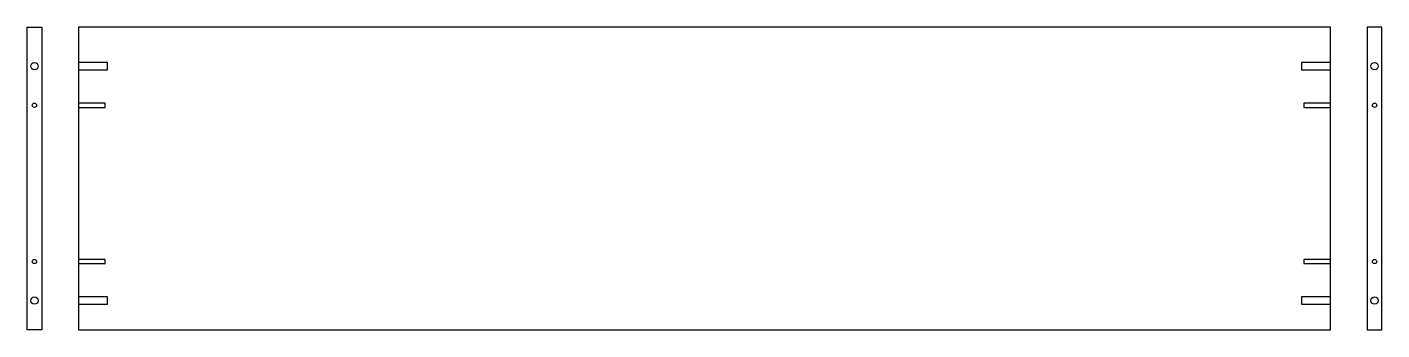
# Model space of a CAD drawing. Extents: x -42 to 1068, y 0 to 248.
import ezdxf

# ---------------------------------------------------------------- set-up
doc = ezdxf.new("R2010")
doc.units = 0
for name, color, linetype in [('FACE1', 7, 'CONTINUOUS'), ('FACE3', 7, 'CONTINUOUS'), ('LATOA', 7, 'CONTINUOUS'), ('LATOC', 7, 'CONTINUOUS'), ('PANEL12K00', 7, 'CONTINUOUS')]:
    doc.layers.add(name, color=color, linetype=linetype)

msp = doc.modelspace()

# ---------------------------------------------------------------- linework, layer by layer
at = {"layer": 'FACE1', "color": 0}
msp.add_lwpolyline([(-30, 0), (-42, 0), (-42, 248), (-30, 248)], close=True, dxfattribs=at)
for centre, radius in [((-36, 216), 3), ((-36, 184), 1.75), ((-36, 56), 1.75), ((-36, 24), 3)]:
    msp.add_circle(centre, radius, dxfattribs=at)
at = {"layer": 'FACE3', "color": 0}
msp.add_lwpolyline([(1056, 0), (1068, 0), (1068, 248), (1056, 248)], close=True, dxfattribs=at)
for centre, radius in [((1062, 216), 3), ((1062, 184), 1.75), ((1062, 56), 1.75), ((1062, 24), 3)]:
    msp.add_circle(centre, radius, dxfattribs=at)
at = {"layer": 'LATOA', "color": 0}
for points in [[(0, 213), (24, 213), (24, 219), (0, 219)], [(0, 182.25), (22, 182.25), (22, 185.75), (0, 185.75)], [(0, 54.25), (22, 54.25), (22, 57.75), (0, 57.75)], [(0, 21), (24, 21), (24, 27), (0, 27)]]:
    msp.add_lwpolyline(points, close=True, dxfattribs=at)
at = {"layer": 'LATOC', "color": 0}
for points in [[(1026, 219), (1002, 219), (1002, 213), (1026, 213)], [(1026, 185.75), (1004, 185.75), (1004, 182.25), (1026, 182.25)], [(1026, 57.75), (1004, 57.75), (1004, 54.25), (1026, 54.25)], [(1026, 27), (1002, 27), (1002, 21), (1026, 21)]]:
    msp.add_lwpolyline(points, close=True, dxfattribs=at)
at = {"layer": 'PANEL12K00', "color": 0}
msp.add_lwpolyline([(0, 0), (1026, 0), (1026, 248), (0, 248)], close=True, dxfattribs=at)

doc.saveas('drawing.dxf')
